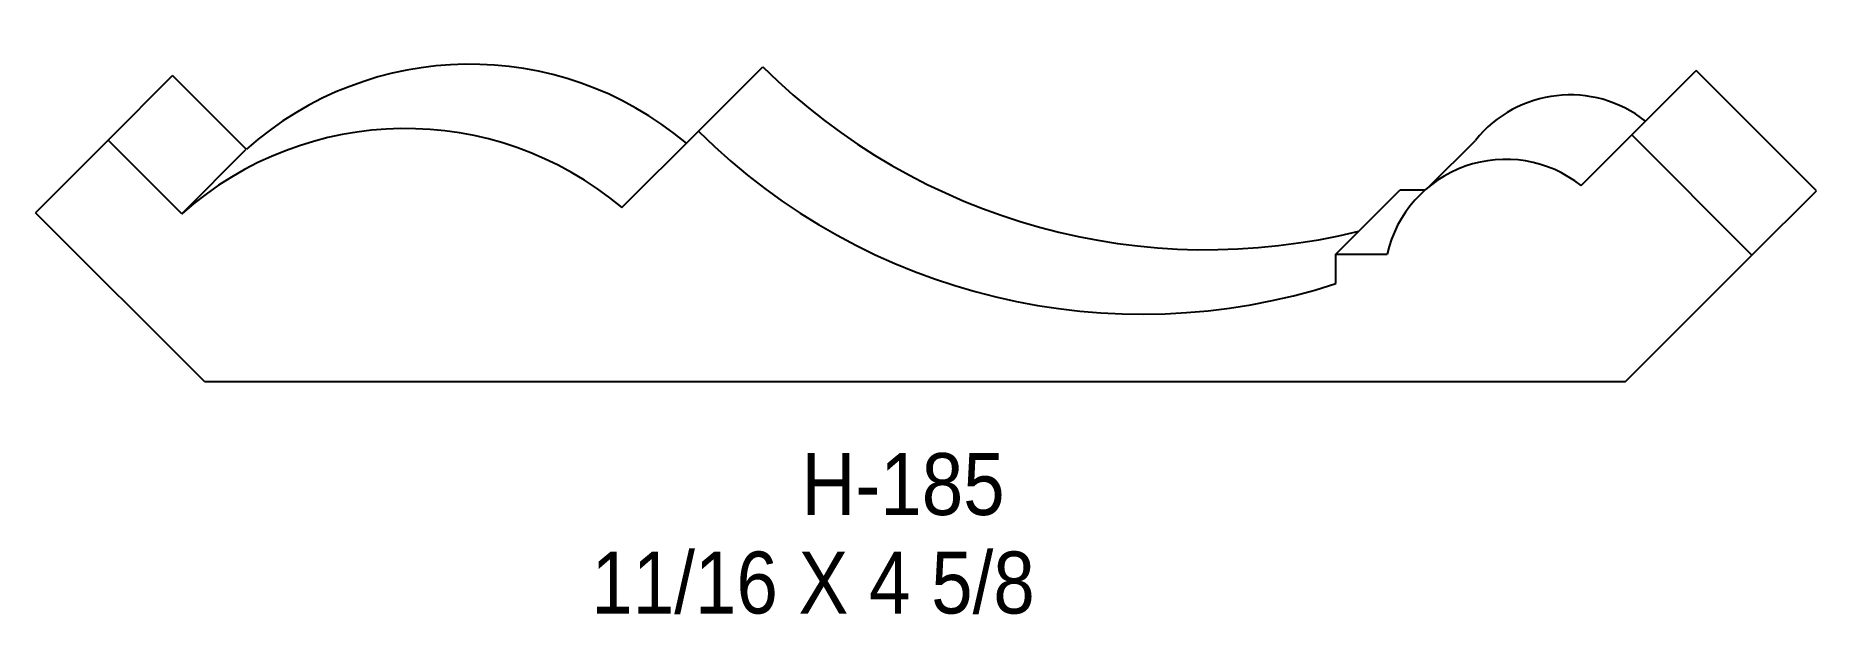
# Model space of a CAD drawing. Extents: x 55.12 to 60, y 141.57 to 143.16.
import ezdxf

# ---------------------------------------------------------------- set-up
doc = ezdxf.new("R2010")
doc.units = 0
doc.header["$LTSCALE"] = 5
doc.layers.add('PROFILE', color=7, linetype='CONTINUOUS')
doc.styles.add('TXT', font='TXT', dxfattribs={"height": 3.5})

msp = doc.modelspace()

# ---------------------------------------------------------------- linework, layer by layer
at = {"layer": 'PROFILE', "color": 1, "linetype": 'CONTINUOUS'}
for p, q in [((55.3171, 142.8768), (55.4938, 143.0535)), ((55.696, 142.8513), (55.4938, 143.0535)), ((56.9036, 142.8679), (57.1136, 143.0779)), ((59.4978, 142.8908), (59.6746, 143.0676)), ((60.0046, 142.7375), (59.6746, 143.0676)), ((56.7269, 142.6912), (56.9369, 142.9011)), ((55.3171, 142.8768), (55.1177, 142.6774)), ((55.5193, 142.6746), (55.3171, 142.8768)), ((55.5193, 142.6746), (55.696, 142.8513)), ((58.9432, 142.7503), (59.0687, 142.8758)), ((59.359, 142.752), (59.4978, 142.8908)), ((59.8279, 142.5608), (59.4978, 142.8908)), ((58.6858, 142.5635), (58.8626, 142.7402)), ((58.8626, 142.7402), (58.9312, 142.7402)), ((59.8279, 142.5608), (60.0046, 142.7375)), ((55.5814, 142.2138), (55.1177, 142.6774)), ((58.6858, 142.5635), (58.8266, 142.5635)), ((58.6858, 142.4826), (58.6858, 142.5635)), ((59.4809, 142.2138), (59.8279, 142.5608)), ((55.5814, 142.2138), (59.4809, 142.2138))]:
    msp.add_line(p, q, dxfattribs=at)
for centre, major_axis, start_param, end_param in [((56.3094, 142.1628), (0, 0.9221), -0.700274, 0.72776), ((58.3314, 144.3035), (0, 1.7278), -3.923809, -2.897258), ((59.3289, 142.6669), (0, 0.3337), -0.668544, 0.894143), ((56.1327, 141.9861), (0, 0.9221), -0.700274, 0.72776), ((58.1547, 144.1267), (1.7278, 0), -2.353013, -1.258319), ((59.1521, 142.4901), (0, 0.3337), -0.668544, 1.349251)]:
    msp.add_ellipse(centre, major_axis=major_axis, ratio=1, start_param=start_param, end_param=end_param, dxfattribs=at)

# ---------------------------------------------------------------- texts
at = {"layer": 'PROFILE', "color": 1, "linetype": 'CONTINUOUS', "style": 'TXT', "width": 0.9}
for s, height, p in [('H-185', 0.16996, (57.2199, 141.8475)), ('11/16 X 4 5/8', 0.169956, (56.6428, 141.5772))]:
    msp.add_text(s, height=height, dxfattribs=at).set_placement(p)

doc.saveas('drawing.dxf')
